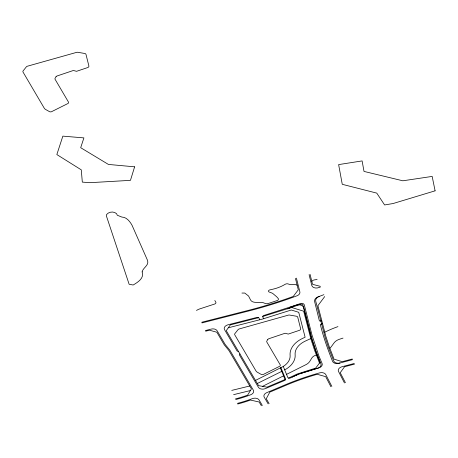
<?xml version="1.0" encoding="UTF-8"?>
<svg xmlns="http://www.w3.org/2000/svg" width="458" height="458" viewBox="0 0 458 458"><rect width="100%" height="100%" fill="white"/><g stroke="black" fill="none" stroke-linecap="round" stroke-linejoin="round"><path stroke-width="0.69" d="M324.711 296.566L317.904 305.681L325.85 336.327L329.273 346.775L334.054 359.152L342.206 361.671L352.248 359.009M228.296 327.796L262.4 319.094L291.282 310.009L298.731 312.299L305.12 337.237L302.87 338.267A25.333 17.083 -8 0 0 290.057 354.675L290.137 355.866A18.578 12.526 -8 0 1 283.279 366.44L255.49 380.403M281.727 371.375L257.31 383.495M262.543 386.352L283.559 375.852M286.536 374.363L305.904 364.683A10.133 6.83 -8 0 0 309.814 361.31L311.841 358.001A6.756 4.557 -8 0 1 316.203 355.099M288.483 378.102L297.11 374.031L315.671 368.1L320.056 362.318L317.646 356.358M292.273 377.06L292.599 376.905M293.005 376.711L290.315 378.005A1.689 1.139 -8 0 1 287.836 377.535L283.279 366.44M292.931 376.751L294.9 375.829M293.257 376.596L293.584 376.442M294.242 376.132L294.568 375.978M294.815 375.869L295.267 375.657M310.759 338.582L305.343 341.073A20.267 13.666 -8 0 0 295.129 354.71A23.644 15.944 -8 0 1 284.704 369.875M324.642 332.193L328.111 330.596A84.438 56.935 -8 0 1 337.964 326.617M295.227 375.675L296.217 375.222M295.559 375.526L295.885 375.371M296.177 375.239L296.629 375.033M296.549 375.068L298.839 374.163M296.881 374.919L297.213 374.77M285.637 379.276L266.94 387.17L258.552 385.613L226.258 330.653L230.351 324.899L257.539 317.926M239.929 353.914L239.431 354.858A2.702 1.821 -8 0 0 239.591 355.253L258.409 387.291A5.067 3.418 -8 0 0 265.411 388.59L284.704 380.421A1.689 1.139 -8 0 0 285.58 379.029L280.909 367.614M320.188 286.307L312.556 284.332L310.06 274.388M320.474 286.954L318.82 287.578A5.067 3.418 -8 0 1 311.812 285.534L309.087 274.657M323.88 294.677L318.138 296.841A6.08 4.099 -8 0 0 314.577 301.381L319.346 320.703A1.025 0.693 -8 0 0 320.331 321.069L321.699 320.835M295.147 305.434L300.105 303.625A3.04 2.05 -8 0 1 304.289 304.856L311.961 334.987L318.888 355.923L322.083 363.48A5.067 3.418 -8 0 1 318.659 367.974L317.32 368.346M294.437 305.692L293.011 306.196M292.301 306.448L289.439 307.444M298.771 374.186L300.139 373.711M287.378 308.864L300.488 304.301A1.878 1.265 -8 0 1 302.818 304.793L310.679 335.451M300.001 373.762L302.749 372.829M301.232 373.339L317.509 368.295A5.067 3.418 -8 0 0 320.903 363.824L315.78 350.702L312.121 339.613L303.849 307.782A6.08 4.099 -8 0 0 295.565 305.286L263.911 315.447A1.689 1.139 -8 0 0 262.795 316.959L263.556 318.659M303.711 372.509L316.238 368.656M343.019 338.09L339.47 339.252A10.133 6.83 -8 0 0 334.054 342.91L331.289 346.695A10.133 6.83 -8 0 1 329.8 348.246M238.481 351.452L237.233 351.109A2.691 1.815 -8 0 1 236.941 350.754L224.523 329.617A5.067 3.418 -8 0 1 227.947 324.808L256.898 317.423A1.689 1.139 -8 0 1 258.93 318.047L259.715 319.718M322.426 323.743L320.692 324.253A0.601 0.406 -8 0 0 320.388 324.733C323.405 337.254 327.842 349.437 332.577 361.396A5.067 3.418 -8 0 0 338.846 363.309L352.528 359.65M262.732 316.501L291.534 307.455L303.66 311.188L311.034 339.498L314.566 350.278L319.501 363.051M258.581 317.64L257.602 317.909M201.703 322.266L247.772 310.518A330.653 222.96 -8 0 0 293.257 296.435L298.301 289.788L295.444 278.395M201.984 322.907L248.024 311.159A331.666 223.641 -8 0 0 296.927 295.822A5.067 3.418 -8 0 0 299.87 291.889L296.423 278.126M205.367 330.567L211.115 329.102A5.067 3.418 -8 0 1 217.103 330.739L225.124 344.393L229.83 350.158L253.343 390.182A5.067 3.418 -8 0 1 250.726 394.739A98.287 66.273 -8 0 1 235.778 399.536M205.648 331.203L209.512 330.218L216.846 332.227L224.202 344.742L228.908 350.513L251.436 388.853L247.618 395.145A97.273 65.591 -8 0 1 235.498 398.895M317.108 279.323L315.241 279.798A3.635 2.45 -8 0 0 311.801 281.332M354.217 363.48L341.863 366.772A5.067 3.418 -8 0 0 338.473 371.369L344.45 382.951M354.498 364.116L344.571 366.744L340.22 372.703L345.424 382.688M231.748 390.393L249.753 385.991M233.626 394.653L250.406 390.548M241.939 293.063L244.772 293.051L248.574 296.04L250.537 299.927A6.08 4.099 -8 0 0 255.404 302.337L261.965 302.492A3.378 2.279 -8 0 1 263.344 302.749L265.268 303.477A3.378 2.279 -8 0 0 268.314 303.488L277.164 300.551A2.027 1.368 -8 0 0 278.212 298.507L276.976 297.105A10.133 6.83 -8 0 0 276.3 296.452L273.22 293.847A6.756 4.557 -8 0 0 271.474 292.857L269.235 292.038A1.689 1.139 -8 0 1 268.491 290.933A1.689 1.139 -8 0 1 269.768 289.92L273.403 289.072A30.4 20.495 -8 0 0 285.145 284.309A2.702 1.821 -8 0 1 288.425 284.034A6.756 4.557 -8 0 0 293.418 284.533A3.378 2.279 -8 0 1 295.662 284.681L297.15 285.202M214.831 300.494L215.815 302.177A2.027 1.368 -8 0 1 214.699 304.02L200.799 308.555A12.835 8.656 -8 0 0 196.499 310.455M269.121 403.601L266.264 398.741L269.842 392.111L285.678 385.396A198.595 133.913 -8 0 1 317.182 374.283L325.678 376.648L330.876 386.672M268.153 403.87L264.214 397.172A5.067 3.418 -8 0 1 266.63 392.701L285.219 384.823A199.608 134.595 -8 0 1 319.592 372.886A5.067 3.418 -8 0 1 325.815 374.673L331.85 386.409M262.325 405.467L259.125 400.023A5.067 3.418 -8 0 0 252.375 398.626A104.367 70.372 -8 0 1 237.467 403.366M261.352 405.731L259.176 402.027L250.515 400.057A105.374 71.059 -8 0 1 237.748 404.002M280.313 367.911L285.059 379.51M310.764 336.052L317.732 356.959M340.054 362.976A5.067 3.418 -8 0 1 333.79 361.087L328.672 348.074L325.025 337.071L315.722 301.141A6.08 4.099 -8 0 1 319.249 296.423M142.129 271.875C144.465 278.178 137.852 282.254 133.141 285.013L129.127 284.246L106.348 215.81L106.571 214.533C108.958 211.63 113.87 211.081 116.647 213.743L117.248 215.226L121.874 217.069C126.477 217.006 130.02 221.552 132.059 225.313L147.361 259.972C149.68 265.337 143.022 267.443 142.129 271.875M134.623 166.826L130.456 180.349L89.974 182.679L82.32 182.124L81.278 169.849L56.838 154.558L62.855 136.135L83.911 137.892L80.682 147.694L108.426 164.433L134.623 166.826M56.048 76.755L55.12 78.232A2.027 1.368 -8 0 0 55.08 79.286L68.431 102.008A2.027 1.368 -8 0 1 68.019 103.474L51.399 111.769A2.027 1.368 -8 0 1 49.43 111.609L45.726 109.536A6.08 4.099 -8 0 1 44.208 108.111L23.015 72.043A2.027 1.368 -8 0 1 23.083 70.944L26.301 66.908A2.027 1.368 -8 0 1 27.463 66.192L76.583 52.378A2.027 1.368 -8 0 1 77.849 52.304L84.69 53.472A2.027 1.368 -8 0 1 85.995 54.439L88.886 65.981A2.027 1.368 -8 0 1 87.621 67.589L76.538 71.316L73.623 70.543A0.573 0.389 -8 0 0 73.148 70.555L57.164 75.942A2.027 1.368 -8 0 0 56.048 76.755M267.787 339.515L266.865 340.992A2.027 1.368 -8 0 0 266.825 342.046L280.176 364.768A2.027 1.368 -8 0 1 279.758 366.234L263.138 374.535A2.027 1.368 -8 0 1 261.175 374.375L257.47 372.297A6.08 4.099 -8 0 1 255.948 370.877L234.754 334.809A2.027 1.368 -8 0 1 234.828 333.705L238.04 329.668A2.027 1.368 -8 0 1 239.202 328.953L288.322 315.138A2.027 1.368 -8 0 1 289.593 315.064L296.435 316.232A2.027 1.368 -8 0 1 297.734 317.199L300.631 328.741A2.027 1.368 -8 0 1 299.36 330.35L288.282 334.077L285.363 333.304A0.573 0.389 -8 0 0 284.887 333.315L268.909 338.702A2.027 1.368 -8 0 0 267.787 339.515M435.1 190.826L393.084 203.535L384.6 204.955L376.768 193.116L342.269 184.316L338.628 164.599L362.106 160.918L364.013 171.418L402.834 180.796L432.163 176.416L435.1 190.826"/></g></svg>
